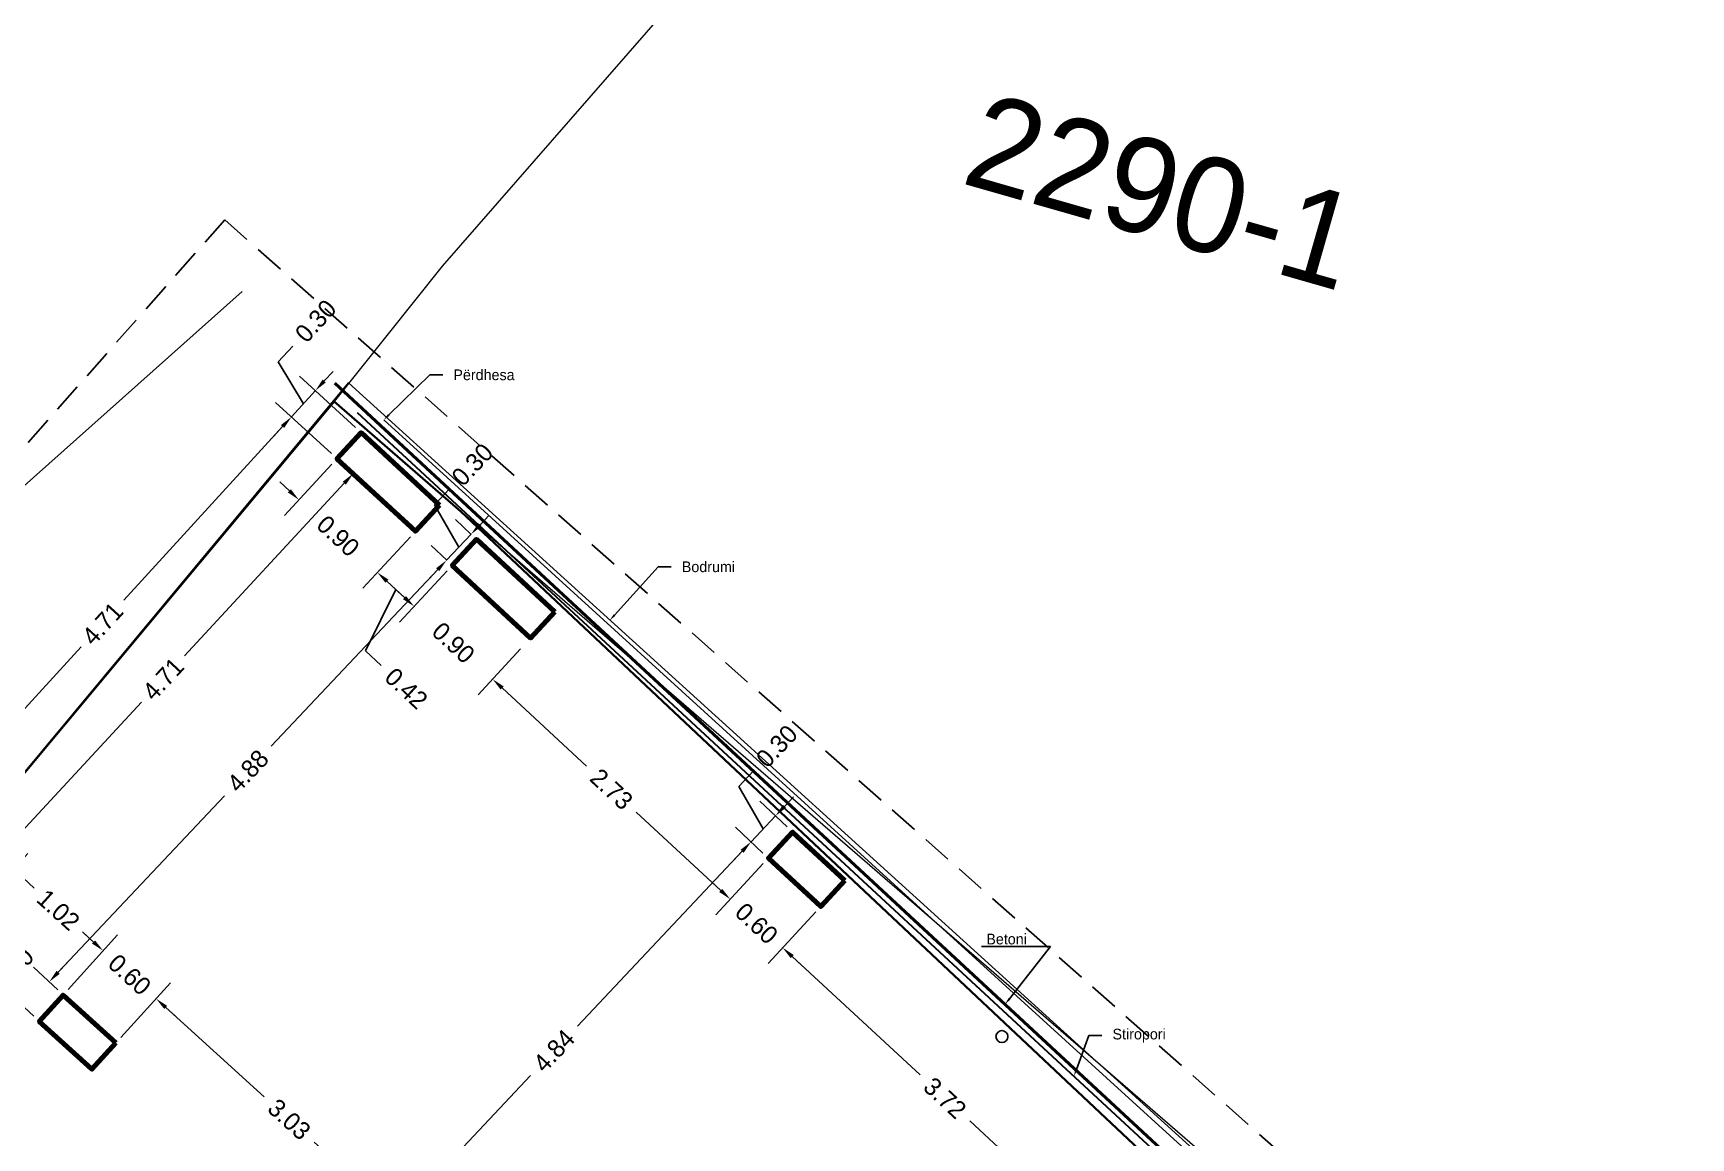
# Model space of a CAD drawing. Header units: metres. Extents: x 7512512.6 to 7512571.9, y 4692061.2 to 4692114.4.
# Drawn here: x 7512535.59 to 7512549.54, y 4692085.64 to 4692094.94 of the extents above; entities that cross this region are included whole.
import ezdxf
from ezdxf import colors
from ezdxf.entities.mleader import LeaderData, LeaderLine
from ezdxf.math import Vec2, Vec3

# ---------------------------------------------------------------- set-up
doc = ezdxf.new("R2010")
doc.units = ezdxf.units.M
doc.linetypes.add('DASHED2', pattern=[0.375, 0.25, -0.125])
for name, color, linetype, lineweight in [('0_Pen_No__20', 1, 'Continuous', 35), ('AA SHTYLLAT', 1, 'Continuous', 30), ('betoni', 8, 'Continuous', 0), ('bodrumi', 170, 'Continuous', 0), ('burimi mod', 5, 'Continuous', 0), ('germimi vija', 64, 'Continuous', 0), ('Nr Parceles Baze', 7, 'Continuous', 0), ('parcela', 7, 'Continuous', 0), ('parcela baze', 7, 'Continuous', 0), ('perdhesa', 1, 'Continuous', 0), ('stiropori', 6, 'Continuous', 0)]:
    doc.layers.add(name, color=color, linetype=linetype, lineweight=lineweight)
doc.styles.get("Standard").update_dxf_attribs({"font": 'GOTHIC.TTF'})
doc.dimstyles.get("Standard").update_dxf_attribs({"dimtxt": 0.15, "dimasz": 0.11, "dimexe": 0.18, "dimexo": 0.0625, "dimgap": 0.09, "dimtad": 0, "dimzin": 0, "dimdsep": 46, "dimtxsty": 'Standard', "dimcen": 0.09, "dimadec": 0, "dimazin": 0, "dimtfac": 1, "dimtofl": 0, "dimtmove": 0, "dimatfit": 3, "dimfxl": 1, "dimtolj": 1, "dimtzin": 0, "dimarcsym": 0})

# ---------------------------------------------------------------- blocks, each defined once
blk = doc.blocks.new('*D17')
at = {"color": 0, "lineweight": -2, "transparency": 16777216}
for p, q in [((7512538.104, 4692091.311), (7512537.704, 4692090.878)), ((7512537.746, 4692091.085), (7512537.665, 4692091.16)), ((7512538.765, 4692090.699), (7512538.364, 4692090.267)), ((7512538.567, 4692090.324), (7512538.648, 4692090.249))]:
    blk.add_line(p, q, dxfattribs=at)
at = {"color": 0, "transparency": 16777216}
for points in [[(7512537.758, 4692091.099), (7512537.733, 4692091.072), (7512537.826, 4692091.01)], [(7512538.58, 4692090.338), (7512538.555, 4692090.311), (7512538.487, 4692090.399)]]:
    blk.add_solid(points, dxfattribs=at)
at = {"layer": 'Defpoints', "color": 0, "transparency": 16777216}
for p in [(7512538.147, 4692091.356), (7512538.807, 4692090.745), (7512538.487, 4692090.399)]:
    blk.add_point(p, dxfattribs=at)
at = {"color": 0, "transparency": 16777216, "insert": (7512538.156, 4692090.705), "char_height": 0.15, "attachment_point": 5, "rotation": 317.2021}
blk.add_mtext('\\A1;0.90', dxfattribs=at)
blk = doc.blocks.new('*D18')
at = {"color": 0, "lineweight": -2, "transparency": 16777216}
for p, q in [((7512538.765, 4692090.699), (7512538.364, 4692090.267)), ((7512539.075, 4692090.412), (7512538.674, 4692089.98)), ((7512538.642, 4692090.255), (7512538.388, 4692089.738)), ((7512538.567, 4692090.324), (7512538.716, 4692090.187)), ((7512538.388, 4692089.738), (7512538.52, 4692089.616))]:
    blk.add_line(p, q, dxfattribs=at)
at = {"color": 0, "transparency": 16777216}
for points in [[(7512538.58, 4692090.338), (7512538.555, 4692090.311), (7512538.487, 4692090.399)], [(7512538.728, 4692090.2), (7512538.703, 4692090.173), (7512538.797, 4692090.112)]]:
    blk.add_solid(points, dxfattribs=at)
at = {"layer": 'Defpoints', "color": 0, "transparency": 16777216}
for p in [(7512538.807, 4692090.745), (7512539.117, 4692090.458, 632.863), (7512538.797, 4692090.112)]:
    blk.add_point(p, dxfattribs=at)
at = {"color": 0, "transparency": 16777216, "insert": (7512538.73, 4692089.422), "char_height": 0.15, "attachment_point": 5, "rotation": 317.2021}
blk.add_mtext('\\A1;0.42', dxfattribs=at)
blk = doc.blocks.new('*D19')
at = {"color": 0, "lineweight": -2, "transparency": 16777216}
for p, q in [((7512539.075, 4692090.412), (7512538.674, 4692089.98)), ((7512538.716, 4692090.187), (7512538.635, 4692090.261)), ((7512539.692, 4692089.755), (7512539.335, 4692089.368)), ((7512539.538, 4692089.426), (7512539.618, 4692089.351))]:
    blk.add_line(p, q, dxfattribs=at)
at = {"color": 0, "transparency": 16777216}
for points in [[(7512538.728, 4692090.2), (7512538.703, 4692090.173), (7512538.797, 4692090.112)], [(7512539.55, 4692089.439), (7512539.525, 4692089.412), (7512539.457, 4692089.5)]]:
    blk.add_solid(points, dxfattribs=at)
at = {"layer": 'Defpoints', "color": 0, "transparency": 16777216}
for p in [(7512539.117, 4692090.458, 632.863), (7512539.735, 4692089.801, 632.863), (7512539.457, 4692089.5)]:
    blk.add_point(p, dxfattribs=at)
at = {"color": 0, "transparency": 16777216, "insert": (7512539.127, 4692089.806), "char_height": 0.15, "attachment_point": 5, "rotation": 317.2021}
blk.add_mtext('\\A1;0.90', dxfattribs=at)
blk = doc.blocks.new('*D20')
at = {"color": 0, "lineweight": -2, "transparency": 16777216}
for p, q in [((7512539.692, 4692089.755), (7512539.335, 4692089.368)), ((7512539.538, 4692089.426), (7512540.248, 4692088.768)), ((7512541.378, 4692087.722), (7512540.667, 4692088.38)), ((7512541.736, 4692087.947), (7512541.336, 4692087.515))]:
    blk.add_line(p, q, dxfattribs=at)
at = {"color": 0, "transparency": 16777216}
for points in [[(7512539.55, 4692089.439), (7512539.525, 4692089.412), (7512539.457, 4692089.5)], [(7512541.39, 4692087.735), (7512541.365, 4692087.708), (7512541.459, 4692087.647)]]:
    blk.add_solid(points, dxfattribs=at)
at = {"layer": 'Defpoints', "color": 0, "transparency": 16777216}
for p in [(7512539.735, 4692089.801, 632.863), (7512541.779, 4692087.993, 632.863), (7512541.459, 4692087.647)]:
    blk.add_point(p, dxfattribs=at)
at = {"color": 0, "transparency": 16777216, "insert": (7512540.458, 4692088.574), "char_height": 0.15, "attachment_point": 5, "rotation": 317.2021}
blk.add_mtext('\\A1;2.73', dxfattribs=at)
blk = doc.blocks.new('*D21')
at = {"color": 0, "lineweight": -2, "transparency": 16777216}
for p, q in [((7512541.736, 4692087.947), (7512541.336, 4692087.515)), ((7512541.378, 4692087.722), (7512541.297, 4692087.797)), ((7512542.177, 4692087.54), (7512541.777, 4692087.107)), ((7512541.98, 4692087.165), (7512542.06, 4692087.09))]:
    blk.add_line(p, q, dxfattribs=at)
at = {"color": 0, "transparency": 16777216}
for points in [[(7512541.39, 4692087.735), (7512541.365, 4692087.708), (7512541.459, 4692087.647)], [(7512541.992, 4692087.178), (7512541.967, 4692087.151), (7512541.899, 4692087.239)]]:
    blk.add_solid(points, dxfattribs=at)
at = {"layer": 'Defpoints', "color": 0, "transparency": 16777216}
for p in [(7512541.779, 4692087.993, 632.863), (7512542.219, 4692087.585, 632.863), (7512541.899, 4692087.239)]:
    blk.add_point(p, dxfattribs=at)
at = {"color": 0, "transparency": 16777216, "insert": (7512541.679, 4692087.443), "char_height": 0.15, "attachment_point": 5, "rotation": 317.2021}
blk.add_mtext('\\A1;0.60', dxfattribs=at)
blk = doc.blocks.new('*D22')
at = {"color": 0, "lineweight": -2, "transparency": 16777216}
for p, q in [((7512542.177, 4692087.54), (7512541.777, 4692087.107)), ((7512541.98, 4692087.165), (7512543.056, 4692086.168)), ((7512544.551, 4692084.784), (7512543.474, 4692085.781)), ((7512544.91, 4692085.009), (7512544.509, 4692084.577))]:
    blk.add_line(p, q, dxfattribs=at)
at = {"color": 0, "transparency": 16777216}
for points in [[(7512541.992, 4692087.178), (7512541.967, 4692087.151), (7512541.899, 4692087.239)], [(7512544.563, 4692084.797), (7512544.539, 4692084.77), (7512544.632, 4692084.709)]]:
    blk.add_solid(points, dxfattribs=at)
at = {"layer": 'Defpoints', "color": 0, "transparency": 16777216}
for p in [(7512542.219, 4692087.585, 632.863), (7512544.952, 4692085.055, 632.863), (7512544.632, 4692084.709)]:
    blk.add_point(p, dxfattribs=at)
at = {"color": 0, "transparency": 16777216, "insert": (7512543.265, 4692085.974), "char_height": 0.15, "attachment_point": 5, "rotation": 317.2021}
blk.add_mtext('\\A1;3.72', dxfattribs=at)
blk = doc.blocks.new('*D25')
at = {"color": 0, "lineweight": -2, "transparency": 16777216}
for p, q in [((7512535.248, 4692087.707), (7512535.543, 4692088.033)), ((7512535.504, 4692087.826), (7512535.598, 4692087.741)), ((7512535.883, 4692086.887), (7512536.3, 4692087.347)), ((7512536.098, 4692087.287), (7512536.004, 4692087.373))]:
    blk.add_line(p, q, dxfattribs=at)
at = {"color": 0, "transparency": 16777216}
for points in [[(7512535.516, 4692087.84), (7512535.491, 4692087.812), (7512535.422, 4692087.9)], [(7512536.11, 4692087.301), (7512536.085, 4692087.274), (7512536.179, 4692087.213)]]:
    blk.add_solid(points, dxfattribs=at)
at = {"layer": 'Defpoints', "color": 0, "transparency": 16777216}
for p in [(7512535.206, 4692087.661), (7512536.179, 4692087.213), (7512535.841, 4692086.841)]:
    blk.add_point(p, dxfattribs=at)
at = {"color": 0, "transparency": 16777216, "insert": (7512535.801, 4692087.557), "char_height": 0.15, "attachment_point": 5, "rotation": 317.7974}
blk.add_mtext('\\A1;1.02', dxfattribs=at)
blk = doc.blocks.new('*D26')
at = {"color": 0, "lineweight": -2, "transparency": 16777216}
for p, q in [((7512535.883, 4692086.887), (7512536.3, 4692087.347)), ((7512536.098, 4692087.287), (7512536.016, 4692087.361)), ((7512536.328, 4692086.484), (7512536.744, 4692086.944)), ((7512536.705, 4692086.737), (7512536.787, 4692086.663))]:
    blk.add_line(p, q, dxfattribs=at)
at = {"color": 0, "transparency": 16777216}
for points in [[(7512536.11, 4692087.301), (7512536.085, 4692087.274), (7512536.179, 4692087.213)], [(7512536.717, 4692086.75), (7512536.693, 4692086.723), (7512536.624, 4692086.81)]]:
    blk.add_solid(points, dxfattribs=at)
at = {"layer": 'Defpoints', "color": 0, "transparency": 16777216}
for p in [(7512535.841, 4692086.841), (7512536.624, 4692086.81), (7512536.286, 4692086.438)]:
    blk.add_point(p, dxfattribs=at)
at = {"color": 0, "transparency": 16777216, "insert": (7512536.401, 4692087.012), "char_height": 0.15, "attachment_point": 5, "rotation": 317.7974}
blk.add_mtext('\\A1;0.60', dxfattribs=at)
blk = doc.blocks.new('*D27')
at = {"color": 0, "lineweight": -2, "transparency": 16777216}
for p, q in [((7512536.328, 4692086.484), (7512536.744, 4692086.944)), ((7512536.705, 4692086.737), (7512537.534, 4692085.985)), ((7512538.785, 4692084.851), (7512537.956, 4692085.602)), ((7512538.571, 4692084.45), (7512538.987, 4692084.91))]:
    blk.add_line(p, q, dxfattribs=at)
at = {"color": 0, "transparency": 16777216}
for points in [[(7512536.717, 4692086.75), (7512536.693, 4692086.723), (7512536.624, 4692086.81)], [(7512538.797, 4692084.864), (7512538.773, 4692084.837), (7512538.866, 4692084.777)]]:
    blk.add_solid(points, dxfattribs=at)
at = {"layer": 'Defpoints', "color": 0, "transparency": 16777216}
for p in [(7512536.286, 4692086.438), (7512538.866, 4692084.777), (7512538.529, 4692084.404)]:
    blk.add_point(p, dxfattribs=at)
at = {"color": 0, "transparency": 16777216, "insert": (7512537.745, 4692085.794), "char_height": 0.15, "attachment_point": 5, "rotation": 317.7974}
blk.add_mtext('\\A1;3.03', dxfattribs=at)
blk = doc.blocks.new('*D48')
at = {"color": 0, "lineweight": -2, "transparency": 16777216}
for p, q in [((7512541.733, 4692088.036), (7512541.502, 4692088.254)), ((7512541.557, 4692088.051), (7512540.171, 4692086.58)), ((7512538.391, 4692084.691), (7512539.777, 4692086.162)), ((7512538.631, 4692084.313), (7512538.184, 4692084.734))]:
    blk.add_line(p, q, dxfattribs=at)
at = {"color": 0, "transparency": 16777216}
for points in [[(7512541.544, 4692088.063), (7512541.571, 4692088.038), (7512541.633, 4692088.131)], [(7512538.377, 4692084.703), (7512538.404, 4692084.678), (7512538.315, 4692084.611)]]:
    blk.add_solid(points, dxfattribs=at)
at = {"layer": 'Defpoints', "color": 0, "transparency": 16777216}
for p in [(7512541.633, 4692088.131), (7512541.779, 4692087.993, 632.863), (7512538.677, 4692084.27)]:
    blk.add_point(p, dxfattribs=at)
at = {"color": 0, "transparency": 16777216, "insert": (7512539.974, 4692086.371), "char_height": 0.15, "attachment_point": 5, "rotation": 46.6942}
blk.add_mtext('\\A1;4.84', dxfattribs=at)
blk = doc.blocks.new('*D49')
at = {"color": 0, "lineweight": -2, "transparency": 16777216}
for p, q in [((7512541.53, 4692088.596), (7512541.654, 4692088.727)), ((7512541.736, 4692088.24), (7512541.53, 4692088.596)), ((7512541.937, 4692088.256), (7512541.708, 4692088.472)), ((7512541.914, 4692088.429), (7512541.99, 4692088.509)), ((7512541.633, 4692088.131), (7512541.839, 4692088.349)), ((7512541.733, 4692088.036), (7512541.502, 4692088.254)), ((7512541.557, 4692088.051), (7512541.482, 4692087.971))]:
    blk.add_line(p, q, dxfattribs=at)
at = {"color": 0, "transparency": 16777216}
for points in [[(7512541.901, 4692088.442), (7512541.927, 4692088.417), (7512541.839, 4692088.349)], [(7512541.544, 4692088.063), (7512541.571, 4692088.038), (7512541.633, 4692088.131)]]:
    blk.add_solid(points, dxfattribs=at)
at = {"layer": 'Defpoints', "color": 0, "transparency": 16777216}
for p in [(7512541.839, 4692088.349), (7512541.983, 4692088.213, 632.863), (7512541.779, 4692087.993, 632.863)]:
    blk.add_point(p, dxfattribs=at)
at = {"color": 0, "transparency": 16777216, "insert": (7512541.85, 4692088.935), "char_height": 0.15, "attachment_point": 5, "rotation": 46.6942}
blk.add_mtext('\\A1;0.30', dxfattribs=at)
blk = doc.blocks.new('*D51')
at = {"color": 0, "lineweight": -2, "transparency": 16777216}
for p, q in [((7512535.594, 4692086.662), (7512535.387, 4692086.857)), ((7512535.443, 4692086.653), (7512534.747, 4692085.916)), ((7512533.66, 4692084.763), (7512534.356, 4692085.5)), ((7512533.706, 4692084.568), (7512533.454, 4692084.806))]:
    blk.add_line(p, q, dxfattribs=at)
at = {"color": 0, "transparency": 16777216}
for points in [[(7512535.429, 4692086.666), (7512535.456, 4692086.641), (7512535.518, 4692086.734)], [(7512533.647, 4692084.775), (7512533.674, 4692084.75), (7512533.585, 4692084.683)]]:
    blk.add_solid(points, dxfattribs=at)
at = {"layer": 'Defpoints', "color": 0, "transparency": 16777216}
for p in [(7512535.518, 4692086.734), (7512535.64, 4692086.619), (7512533.751, 4692084.526, 630.603)]:
    blk.add_point(p, dxfattribs=at)
at = {"color": 0, "transparency": 16777216, "insert": (7512534.551, 4692085.708), "char_height": 0.15, "attachment_point": 5, "rotation": 46.6909}
blk.add_mtext('\\A1;2.82', dxfattribs=at)
blk = doc.blocks.new('*D52')
at = {"color": 0, "lineweight": -2, "transparency": 16777216}
for p, q in [((7512535.796, 4692086.884), (7512535.593, 4692087.075)), ((7512535.799, 4692087.032), (7512535.875, 4692087.112)), ((7512535.594, 4692086.662), (7512535.387, 4692086.857)), ((7512535.443, 4692086.653), (7512535.367, 4692086.573))]:
    blk.add_line(p, q, dxfattribs=at)
at = {"color": 0, "transparency": 16777216}
for points in [[(7512535.786, 4692087.044), (7512535.813, 4692087.019), (7512535.724, 4692086.952)], [(7512535.429, 4692086.666), (7512535.456, 4692086.641), (7512535.518, 4692086.734)]]:
    blk.add_solid(points, dxfattribs=at)
at = {"layer": 'Defpoints', "color": 0, "transparency": 16777216}
for p in [(7512535.724, 4692086.952), (7512535.841, 4692086.841), (7512535.64, 4692086.619)]:
    blk.add_point(p, dxfattribs=at)
at = {"color": 0, "transparency": 16777216, "insert": (7512535.421, 4692087.061), "char_height": 0.15, "attachment_point": 5, "rotation": 46.6909}
blk.add_mtext('\\A1;0.30', dxfattribs=at)
blk = doc.blocks.new('*D53')
at = {"color": 0, "lineweight": -2, "transparency": 16777216}
for p, q in [((7512539.072, 4692090.501), (7512538.939, 4692090.625)), ((7512538.995, 4692090.422), (7512537.593, 4692088.935)), ((7512535.799, 4692087.032), (7512537.201, 4692088.519)), ((7512535.796, 4692086.884), (7512535.593, 4692087.075))]:
    blk.add_line(p, q, dxfattribs=at)
at = {"color": 0, "transparency": 16777216}
for points in [[(7512538.982, 4692090.434), (7512539.008, 4692090.409), (7512539.07, 4692090.502)], [(7512535.786, 4692087.044), (7512535.813, 4692087.019), (7512535.724, 4692086.952)]]:
    blk.add_solid(points, dxfattribs=at)
at = {"layer": 'Defpoints', "color": 0, "transparency": 16777216}
for p in [(7512539.07, 4692090.502), (7512539.117, 4692090.458, 632.863), (7512535.841, 4692086.841)]:
    blk.add_point(p, dxfattribs=at)
at = {"color": 0, "transparency": 16777216, "insert": (7512537.397, 4692088.727), "char_height": 0.15, "attachment_point": 5, "rotation": 46.6909}
blk.add_mtext('\\A1;4.88', dxfattribs=at)
blk = doc.blocks.new('*D54')
at = {"color": 0, "lineweight": -2, "transparency": 16777216}
for p, q in [((7512538.968, 4692090.967), (7512539.091, 4692091.098)), ((7512539.173, 4692090.611), (7512538.968, 4692090.967)), ((7512539.275, 4692090.721), (7512539.145, 4692090.844)), ((7512539.352, 4692090.8), (7512539.427, 4692090.88)), ((7512539.07, 4692090.502), (7512539.276, 4692090.72)), ((7512539.072, 4692090.501), (7512538.939, 4692090.625)), ((7512538.995, 4692090.422), (7512538.919, 4692090.342))]:
    blk.add_line(p, q, dxfattribs=at)
at = {"color": 0, "transparency": 16777216}
for points in [[(7512539.338, 4692090.813), (7512539.365, 4692090.788), (7512539.276, 4692090.72)], [(7512538.982, 4692090.434), (7512539.008, 4692090.409), (7512539.07, 4692090.502)]]:
    blk.add_solid(points, dxfattribs=at)
at = {"layer": 'Defpoints', "color": 0, "transparency": 16777216}
for p in [(7512539.276, 4692090.72), (7512539.321, 4692090.678, 632.863), (7512539.117, 4692090.458, 632.863)]:
    blk.add_point(p, dxfattribs=at)
at = {"color": 0, "transparency": 16777216, "insert": (7512539.287, 4692091.306), "char_height": 0.15, "attachment_point": 5, "rotation": 46.6909}
blk.add_mtext('\\A1;0.30', dxfattribs=at)
blk = doc.blocks.new('*D56')
at = {"color": 0, "lineweight": -2, "transparency": 16777216}
for p, q in [((7512538.101, 4692091.399), (7512537.63, 4692091.829)), ((7512537.689, 4692091.626), (7512536.352, 4692090.165)), ((7512534.657, 4692088.311), (7512535.993, 4692089.772)), ((7512534.937, 4692087.905), (7512534.45, 4692088.351))]:
    blk.add_line(p, q, dxfattribs=at)
at = {"color": 0, "transparency": 16777216}
for points in [[(7512537.675, 4692091.639), (7512537.702, 4692091.614), (7512537.763, 4692091.707)], [(7512534.643, 4692088.323), (7512534.67, 4692088.298), (7512534.582, 4692088.229)]]:
    blk.add_solid(points, dxfattribs=at)
at = {"layer": 'Defpoints', "color": 0, "transparency": 16777216}
for p in [(7512537.763, 4692091.707), (7512538.147, 4692091.356), (7512534.983, 4692087.863)]:
    blk.add_point(p, dxfattribs=at)
at = {"color": 0, "transparency": 16777216, "insert": (7512536.173, 4692089.968), "char_height": 0.15, "attachment_point": 5, "rotation": 47.5581}
blk.add_mtext('\\A1;4.71', dxfattribs=at)
blk = doc.blocks.new('*D57')
at = {"color": 0, "lineweight": -2, "transparency": 16777216}
for p, q in [((7512537.653, 4692092.171), (7512537.775, 4692092.304)), ((7512537.864, 4692091.818), (7512537.653, 4692092.171)), ((7512538.04, 4692092.01), (7512538.114, 4692092.091)), ((7512537.763, 4692091.707), (7512537.965, 4692091.929)), ((7512538.304, 4692091.619), (7512537.832, 4692092.05)), ((7512538.101, 4692091.399), (7512537.63, 4692091.829)), ((7512537.689, 4692091.626), (7512537.614, 4692091.545))]:
    blk.add_line(p, q, dxfattribs=at)
at = {"color": 0, "transparency": 16777216}
for points in [[(7512538.026, 4692092.022), (7512538.053, 4692091.998), (7512537.965, 4692091.929)], [(7512537.675, 4692091.639), (7512537.702, 4692091.614), (7512537.763, 4692091.707)]]:
    blk.add_solid(points, dxfattribs=at)
at = {"layer": 'Defpoints', "color": 0, "transparency": 16777216}
for p in [(7512537.965, 4692091.929), (7512538.35, 4692091.576), (7512538.147, 4692091.356)]:
    blk.add_point(p, dxfattribs=at)
at = {"color": 0, "transparency": 16777216, "insert": (7512537.968, 4692092.515), "char_height": 0.15, "attachment_point": 5, "rotation": 47.5581}
blk.add_mtext('\\A1;0.30', dxfattribs=at)
blk = doc.blocks.new('*D67')
at = {"color": 0, "lineweight": -2, "transparency": 16777216}
for p, q in [((7512538.25, 4692091.261), (7512538.151, 4692091.352)), ((7512538.208, 4692091.149), (7512536.863, 4692089.697)), ((7512535.157, 4692087.854), (7512536.502, 4692089.306)), ((7512535.049, 4692087.804), (7512534.95, 4692087.896))]:
    blk.add_line(p, q, dxfattribs=at)
at = {"color": 0, "transparency": 16777216}
for points in [[(7512538.195, 4692091.162), (7512538.222, 4692091.137), (7512538.283, 4692091.23)], [(7512535.144, 4692087.866), (7512535.17, 4692087.842), (7512535.082, 4692087.773)]]:
    blk.add_solid(points, dxfattribs=at)
at = {"layer": 'Defpoints', "color": 0, "transparency": 16777216}
for p in [(7512538.283, 4692091.23), (7512538.295, 4692091.219), (7512535.095, 4692087.762)]:
    blk.add_point(p, dxfattribs=at)
at = {"color": 0, "transparency": 16777216, "insert": (7512536.683, 4692089.502), "char_height": 0.15, "attachment_point": 5, "rotation": 47.2021}
blk.add_mtext('\\A1;4.71', dxfattribs=at)

msp = doc.modelspace()

# ---------------------------------------------------------------- linework, layer by layer
at = {"color": 3, "linetype": 'DASHED2'}
msp.add_lwpolyline([(7512537.202, 4692093.366), (7512548.442, 4692083.433), (7512541.82, 4692075.94), (7512530.58, 4692085.873)], close=True, dxfattribs=at)
at = {"color": 5, "flags": 128}
msp.add_lwpolyline([(7512532.328, 4692085.234), (7512533.592, 4692086.406), (7512538.243, 4692091.994), (7512546.082, 4692084.885), (7512540.303, 4692077.718), (7512532.321, 4692085.214)], close=True, dxfattribs=at)
at = {"color": 6}
msp.add_circle((7512543.745, 4692086.491), 0.05, dxfattribs=at)
at = {"layer": '0_Pen_No__20', "flags": 128}
msp.add_lwpolyline([(7512538.122, 4692091.836), (7512539.19, 4692090.911), (7512546.978, 4692083.586), (7512542.592, 4692078.606), (7512541.242, 4692077.086), (7512536.872, 4692081.146), (7512532.042, 4692084.956), (7512533.592, 4692086.406)], close=True, dxfattribs=at)
at = {"layer": 'AA SHTYLLAT', "lineweight": 100}
for points in [[(7512539.011, 4692090.965), (7512538.807, 4692090.745), (7512538.147, 4692091.356), (7512538.35, 4692091.576)], [(7512536.286, 4692086.438), (7512536.084, 4692086.216), (7512535.64, 4692086.619), (7512535.841, 4692086.841)]]:
    msp.add_lwpolyline(points, close=True, dxfattribs=at)
at = {"layer": 'AA SHTYLLAT', "lineweight": 100, "elevation": 632.863}
for points in [[(7512539.981, 4692090.067), (7512539.777, 4692089.846), (7512539.117, 4692090.458), (7512539.321, 4692090.678)], [(7512542.423, 4692087.806), (7512542.219, 4692087.585), (7512541.779, 4692087.993), (7512541.983, 4692088.213)]]:
    msp.add_lwpolyline(points, close=True, dxfattribs=at)
at = {"layer": 'betoni', "lineweight": 40, "elevation": 621.407, "flags": 128}
msp.add_lwpolyline([(7512538.13, 4692091.991), (7512546.003, 4692084.693)], dxfattribs=at)
at = {"layer": 'burimi mod', "color": 5, "flags": 128}
msp.add_lwpolyline([(7512539.19, 4692090.911), (7512547.688, 4692082.918), (7512548.952, 4692084.476)], dxfattribs=at)
at = {"layer": 'germimi vija', "elevation": -1.962, "flags": 128}
msp.add_lwpolyline([(7512531.563, 4692085.947), (7512533.534, 4692089.085), (7512535.462, 4692091.083), (7512537.349, 4692092.764)], dxfattribs=at)
at = {"layer": 'parcela', "flags": 128}
msp.add_lwpolyline([(7512553.633, 4692107.904), (7512551.683, 4692107.874), (7512544.782, 4692099.565), (7512539.032, 4692092.976), (7512538.122, 4692091.836), (7512533.592, 4692086.406), (7512532.042, 4692084.956), (7512526.552, 4692078.387), (7512522.461, 4692073.657), (7512518.651, 4692068.967), (7512512.611, 4692074.168), (7512514.832, 4692076.897), (7512533.622, 4692098.916), (7512539.853, 4692106.215), (7512546.573, 4692114.364), (7512553.633, 4692107.904)], dxfattribs=at)
at = {"layer": 'parcela baze', "flags": 128}
msp.add_lwpolyline([(7512548.202, 4692084.976), (7512542.592, 4692078.606), (7512541.242, 4692077.086), (7512536.872, 4692081.146), (7512532.042, 4692084.956), (7512533.592, 4692086.406), (7512538.122, 4692091.836), (7512547.27, 4692083.92), (7512548.202, 4692084.976)], dxfattribs=at)
msp.add_lwpolyline([(7512548.202, 4692084.976), (7512542.592, 4692078.606), (7512541.242, 4692077.086), (7512536.872, 4692081.146), (7512532.042, 4692084.956), (7512533.592, 4692086.406), (7512538.122, 4692091.836), (7512547.27, 4692083.92), (7512548.202, 4692084.976)], dxfattribs=at)
at = {"layer": 'perdhesa', "elevation": 624.09, "flags": 128}
msp.add_lwpolyline([(7512538.54, 4692091.682), (7512547.133, 4692083.859)], dxfattribs=at)
at = {"layer": 'stiropori', "lineweight": 30, "elevation": 632.863, "flags": 128}
msp.add_lwpolyline([(7512547.556, 4692083.189), (7512538.32, 4692091.741)], dxfattribs=at)

# ---------------------------------------------------------------- texts
at = {"layer": 'Nr Parceles Baze'}
msp.add_text('2290-1', height=0.8, rotation=344.039, dxfattribs=at).set_placement((7512543.387, 4692093.68))

# ---------------------------------------------------------------- dimensions: what is measured, and where the dimension line sits
for base, p1, p2, angle, picture, middle in [((7512537.965, 4692091.929), (7512538.147, 4692091.356), (7512538.35, 4692091.576), 227.5581, '*D57', (7512537.835, 4692092.37)), ((7512537.763, 4692091.707), (7512534.983, 4692087.863), (7512538.147, 4692091.356), 227.5581, '*D56', (7512536.173, 4692089.968)), ((7512539.276, 4692090.72), (7512539.117, 4692090.458, 632.863), (7512539.321, 4692090.678, 632.863), 226.6909, '*D54', (7512539.153, 4692091.164)), ((7512538.797, 4692090.112), (7512538.807, 4692090.745), (7512539.117, 4692090.458, 632.863), 137.2021, '*D18', (7512538.587, 4692089.555)), ((7512539.07, 4692090.502), (7512535.841, 4692086.841), (7512539.117, 4692090.458, 632.863), 226.6909, '*D53', (7512537.397, 4692088.727)), ((7512539.457, 4692089.5), (7512539.117, 4692090.458, 632.863), (7512539.735, 4692089.801, 632.863), 137.2021, '*D19', (7512539.127, 4692089.806)), ((7512541.459, 4692087.647), (7512539.735, 4692089.801, 632.863), (7512541.779, 4692087.993, 632.863), 137.2021, '*D20', (7512540.458, 4692088.574)), ((7512541.839, 4692088.349), (7512541.779, 4692087.993, 632.863), (7512541.983, 4692088.213, 632.863), 226.6942, '*D49', (7512541.715, 4692088.792)), ((7512541.633, 4692088.131), (7512538.677, 4692084.27), (7512541.779, 4692087.993, 632.863), 226.6942, '*D48', (7512539.974, 4692086.371)), ((7512536.179, 4692087.213), (7512535.206, 4692087.661), (7512535.841, 4692086.841), 137.7974, '*D25', (7512535.801, 4692087.557)), ((7512541.899, 4692087.239), (7512541.779, 4692087.993, 632.863), (7512542.219, 4692087.585, 632.863), 137.2021, '*D21', (7512541.679, 4692087.443)), ((7512544.632, 4692084.709), (7512542.219, 4692087.585, 632.863), (7512544.952, 4692085.055, 632.863), 137.2021, '*D22', (7512543.265, 4692085.974)), ((7512536.624, 4692086.81), (7512535.841, 4692086.841), (7512536.286, 4692086.438), 137.7974, '*D26', (7512536.401, 4692087.012)), ((7512538.866, 4692084.777), (7512536.286, 4692086.438), (7512538.529, 4692084.404), 137.7974, '*D27', (7512537.745, 4692085.794)), ((7512535.518, 4692086.734), (7512533.751, 4692084.526, 630.603), (7512535.64, 4692086.619), 226.6909, '*D51', (7512534.551, 4692085.708))]:
    dim = msp.add_linear_dim(base=base, p1=p1, p2=p2, angle=angle, dimstyle='Standard', override={"dimtmove": 1})
    dim.commit()
    dim.dimension.update_dxf_attribs({"geometry": picture, "text_midpoint": middle})
for p1, p2, distance, picture, middle in [((7512535.095, 4692087.762), (7512538.295, 4692091.219), 0.017, '*D67', (7512536.683, 4692089.502)), ((7512538.147, 4692091.356), (7512538.807, 4692090.745), -0.472, '*D17', (7512538.156, 4692090.705))]:
    dim = msp.add_aligned_dim(p1=p1, p2=p2, distance=distance, dimstyle='Standard')
    dim.commit()
    dim.dimension.update_dxf_attribs({"geometry": picture, "text_midpoint": middle})
dim = msp.add_linear_dim(base=(7512535.724, 4692086.952), p1=(7512535.64, 4692086.619), p2=(7512535.841, 4692086.841), angle=226.6909, dimstyle='Standard', override={"dimtmove": 1})
dim.commit()
dim.dimension.update_dxf_attribs({"geometry": '*D52', "text_midpoint": (7512535.421, 4692087.061), "dimtype": 160})

# ---------------------------------------------------------------- leaders
at = {"layer": 'betoni'}
ml = msp.add_multileader_mtext('Standard', dxfattribs=at)
ml.set_content('Betoni', color=256)
ml.set_leader_properties()
ml.build(insert=Vec2(0, 0))
ml.multileader.update_dxf_attribs({"text_right_attachment_type": 6, "dogleg_length": 0.36, "arrow_head_size": 0.06})
ctx = ml.context
ctx.base_point, ctx.char_height, ctx.arrow_head_size, ctx.landing_gap_size, ctx.plane_origin = Vec3(7512543.467, 4692087.312, 621.407), 0.09, 0.06, 0.09, Vec3(7512543.771, 4692086.762, 621.407)
ctx.right_attachment, ctx.text_align_type = 6, 2
notes = []
notes.append((ctx, [(1, (1, 1, 0), (7512544.153, 4692087.249, 621.407), (-1, 0), 0.108, [(0, [(7512543.771, 4692086.762, 621.407)], 0, [])])]))
ctx.mtext.insert, ctx.mtext.alignment, ctx.mtext.flow_direction = Vec3(7512543.955, 4692087.357, 621.407), 3, 5
at = {"layer": 'bodrumi'}
ml = msp.add_multileader_mtext('Standard', dxfattribs=at)
ml.set_content('Bodrumi', color=256)
ml.set_leader_properties()
ml.build(insert=Vec2(0, 0))
ml.multileader.update_dxf_attribs({"text_right_attachment_type": 6, "dogleg_length": 0.36, "arrow_head_size": 0.06})
ctx = ml.context
ctx.base_point, ctx.char_height, ctx.arrow_head_size, ctx.landing_gap_size, ctx.plane_origin = Vec3(7512540.96, 4692090.445, 620.409), 0.09, 0.06, 0.09, Vec3(7512540.443, 4692089.995, 620.409)
ctx.right_attachment = 6
notes.append((ctx, [(0, (1, 1, 0), (7512540.852, 4692090.445, 620.409), (1, 0), 0.108, [(0, [(7512540.443, 4692089.995, 620.409)], 0, [])])]))
ctx.mtext.insert, ctx.mtext.flow_direction = Vec3(7512541.05, 4692090.491, 620.409), 5
at = {"layer": 'perdhesa'}
ml = msp.add_multileader_mtext('Standard', dxfattribs=at)
ml.set_content('Përdhesa', color=256)
ml.set_leader_properties()
ml.build(insert=Vec2(0, 0))
ml.multileader.update_dxf_attribs({"text_right_attachment_type": 6, "dogleg_length": 0.36, "arrow_head_size": 0.06})
ctx = ml.context
ctx.base_point, ctx.char_height, ctx.arrow_head_size, ctx.landing_gap_size, ctx.plane_origin = Vec3(7512539.037, 4692092.062, 624.09), 0.09, 0.06, 0.09, Vec3(7512538.54, 4692091.682, 624.09)
ctx.right_attachment = 6
notes.append((ctx, [(0, (1, 1, 0), (7512538.929, 4692092.062, 624.09), (1, 0), 0.108, [(0, [(7512538.54, 4692091.682, 624.09)], 0, [])])]))
ctx.mtext.insert, ctx.mtext.flow_direction = Vec3(7512539.127, 4692092.107, 624.09), 5
at = {"layer": 'stiropori'}
ml = msp.add_multileader_mtext('Standard', dxfattribs=at)
ml.set_content('Stiropori', color=256)
ml.set_leader_properties()
ml.build(insert=Vec2(0, 0))
ml.multileader.update_dxf_attribs({"text_right_attachment_type": 6, "dogleg_length": 0.36, "arrow_head_size": 0.06})
ctx = ml.context
ctx.base_point, ctx.char_height, ctx.arrow_head_size, ctx.landing_gap_size, ctx.plane_origin = Vec3(7512544.586, 4692086.499, 632.863), 0.09, 0.06, 0.09, Vec3(7512544.351, 4692086.157, 632.863)
ctx.right_attachment = 6
notes.append((ctx, [(0, (1, 1, 0), (7512544.478, 4692086.499, 632.863), (1, 0), 0.108, [(0, [(7512544.351, 4692086.157, 632.863)], 0, [])])]))
ctx.mtext.insert, ctx.mtext.flow_direction = Vec3(7512544.676, 4692086.557, 632.863), 5
for ctx, leaders in notes:
    for number, flags, end, landing, length, lines in leaders:
        leader = LeaderData()
        leader.index, (leader.has_last_leader_line, leader.has_dogleg_vector, leader.attachment_direction) = number, flags
        leader.last_leader_point, leader.dogleg_vector, leader.dogleg_length = Vec3(end), Vec3(landing), length
        for number, points, colour, breaks in lines:
            line = LeaderLine()
            line.index, line.vertices, line.color, line.breaks = number, Vec3.list(points), colors.encode_raw_color(colour), breaks
            leader.lines.append(line)
        ctx.leaders.append(leader)

doc.saveas('drawing.dxf')
